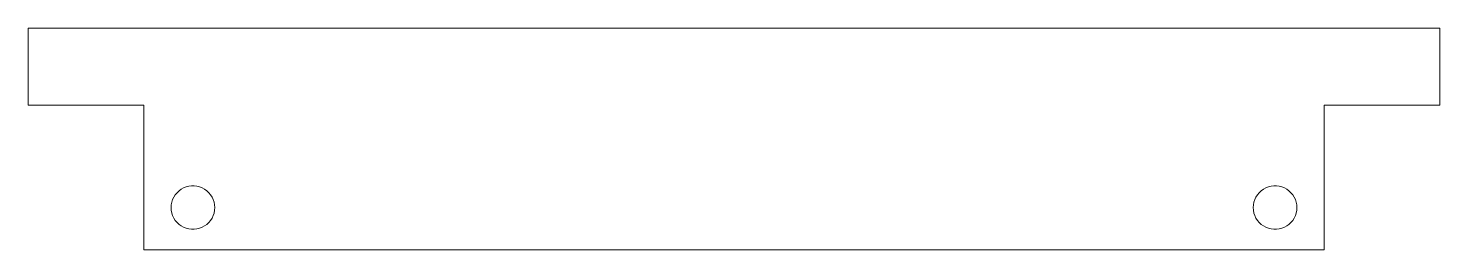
# Model space of a CAD drawing. Header units: millimetres. Extents: x -166.2 to -93, y -23.9 to -12.3.
import ezdxf

# ---------------------------------------------------------------- set-up
doc = ezdxf.new("R2010")
doc.units = ezdxf.units.MM
doc.layers.get('0').update_dxf_attribs({"linetype": 'CONTINUOUS', "lineweight": 0})

msp = doc.modelspace()

# ---------------------------------------------------------------- linework, layer by layer
for p, q in [((-166.25, -16.35), (-166.25, -12.35)), ((-166.25, -12.35), (-93.05, -12.35)), ((-93.05, -12.35), (-93.05, -16.35)), ((-160.25, -16.35), (-166.25, -16.35)), ((-160.25, -23.85), (-160.25, -16.35)), ((-93.05, -16.35), (-99.05, -16.35)), ((-99.05, -16.35), (-99.05, -23.85)), ((-158.761, -21.244), (-158.7, -21.115)), ((-158.7, -21.115), (-158.624, -20.996)), ((-158.624, -20.996), (-158.534, -20.886)), ((-158.534, -20.886), (-158.43, -20.789)), ((-158.43, -20.789), (-158.316, -20.706)), ((-158.316, -20.706), (-158.191, -20.637)), ((-158.191, -20.637), (-158.059, -20.585)), ((-158.059, -20.585), (-157.922, -20.55)), ((-157.922, -20.55), (-157.781, -20.532)), ((-157.781, -20.532), (-157.639, -20.532)), ((-157.639, -20.532), (-157.498, -20.55)), ((-157.498, -20.55), (-157.361, -20.585)), ((-157.361, -20.585), (-157.229, -20.637)), ((-157.229, -20.637), (-157.104, -20.706)), ((-157.104, -20.706), (-156.99, -20.789)), ((-156.99, -20.789), (-156.886, -20.886)), ((-156.886, -20.886), (-156.796, -20.996)), ((-156.796, -20.996), (-156.72, -21.115)), ((-156.72, -21.115), (-156.659, -21.244)), ((-102.641, -21.244), (-102.58, -21.115)), ((-102.58, -21.115), (-102.504, -20.996)), ((-102.504, -20.996), (-102.414, -20.886)), ((-102.414, -20.886), (-102.31, -20.789)), ((-102.31, -20.789), (-102.196, -20.706)), ((-102.196, -20.706), (-102.071, -20.637)), ((-102.071, -20.637), (-101.939, -20.585)), ((-101.939, -20.585), (-101.802, -20.55)), ((-101.802, -20.55), (-101.661, -20.532)), ((-101.661, -20.532), (-101.519, -20.532)), ((-101.519, -20.532), (-101.378, -20.55)), ((-101.378, -20.55), (-101.241, -20.585)), ((-101.241, -20.585), (-101.109, -20.637)), ((-101.109, -20.637), (-100.984, -20.706)), ((-100.984, -20.706), (-100.87, -20.789)), ((-100.87, -20.789), (-100.766, -20.886)), ((-100.766, -20.886), (-100.676, -20.996)), ((-100.676, -20.996), (-100.6, -21.115)), ((-100.6, -21.115), (-100.539, -21.244)), ((-158.84, -21.66), (-158.831, -21.518)), ((-158.831, -21.802), (-158.84, -21.66)), ((-158.831, -21.518), (-158.805, -21.379)), ((-158.805, -21.941), (-158.831, -21.802)), ((-158.805, -21.379), (-158.761, -21.244)), ((-158.761, -22.076), (-158.805, -21.941)), ((-156.659, -21.244), (-156.615, -21.379)), ((-156.615, -21.941), (-156.659, -22.076)), ((-156.615, -21.379), (-156.589, -21.518)), ((-156.589, -21.802), (-156.615, -21.941)), ((-156.589, -21.518), (-156.58, -21.66)), ((-156.58, -21.66), (-156.589, -21.802)), ((-102.72, -21.66), (-102.711, -21.518)), ((-102.711, -21.802), (-102.72, -21.66)), ((-102.711, -21.518), (-102.685, -21.379)), ((-102.685, -21.941), (-102.711, -21.802)), ((-102.685, -21.379), (-102.641, -21.244)), ((-102.641, -22.076), (-102.685, -21.941)), ((-100.539, -21.244), (-100.495, -21.379)), ((-100.495, -21.941), (-100.539, -22.076)), ((-100.495, -21.379), (-100.469, -21.518)), ((-100.469, -21.802), (-100.495, -21.941)), ((-100.469, -21.518), (-100.46, -21.66)), ((-100.46, -21.66), (-100.469, -21.802)), ((-158.7, -22.205), (-158.761, -22.076)), ((-158.624, -22.324), (-158.7, -22.205)), ((-158.534, -22.434), (-158.624, -22.324)), ((-158.43, -22.531), (-158.534, -22.434)), ((-158.316, -22.614), (-158.43, -22.531)), ((-158.191, -22.683), (-158.316, -22.614)), ((-158.059, -22.735), (-158.191, -22.683)), ((-157.229, -22.683), (-157.361, -22.735)), ((-157.104, -22.614), (-157.229, -22.683)), ((-156.99, -22.531), (-157.104, -22.614)), ((-156.886, -22.434), (-156.99, -22.531)), ((-156.796, -22.324), (-156.886, -22.434)), ((-156.72, -22.205), (-156.796, -22.324)), ((-156.659, -22.076), (-156.72, -22.205)), ((-102.58, -22.205), (-102.641, -22.076)), ((-102.504, -22.324), (-102.58, -22.205)), ((-102.414, -22.434), (-102.504, -22.324)), ((-102.31, -22.531), (-102.414, -22.434)), ((-102.196, -22.614), (-102.31, -22.531)), ((-102.071, -22.683), (-102.196, -22.614)), ((-101.939, -22.735), (-102.071, -22.683)), ((-101.109, -22.683), (-101.241, -22.735)), ((-100.984, -22.614), (-101.109, -22.683)), ((-100.87, -22.531), (-100.984, -22.614)), ((-100.766, -22.434), (-100.87, -22.531)), ((-100.676, -22.324), (-100.766, -22.434)), ((-100.6, -22.205), (-100.676, -22.324)), ((-100.539, -22.076), (-100.6, -22.205)), ((-157.922, -22.77), (-158.059, -22.735)), ((-157.781, -22.788), (-157.922, -22.77)), ((-157.639, -22.788), (-157.781, -22.788)), ((-157.498, -22.77), (-157.639, -22.788)), ((-157.361, -22.735), (-157.498, -22.77)), ((-101.802, -22.77), (-101.939, -22.735)), ((-101.661, -22.788), (-101.802, -22.77)), ((-101.519, -22.788), (-101.661, -22.788)), ((-101.378, -22.77), (-101.519, -22.788)), ((-101.241, -22.735), (-101.378, -22.77)), ((-99.05, -23.85), (-160.25, -23.85))]:
    msp.add_line(p, q)

doc.saveas('drawing.dxf')
